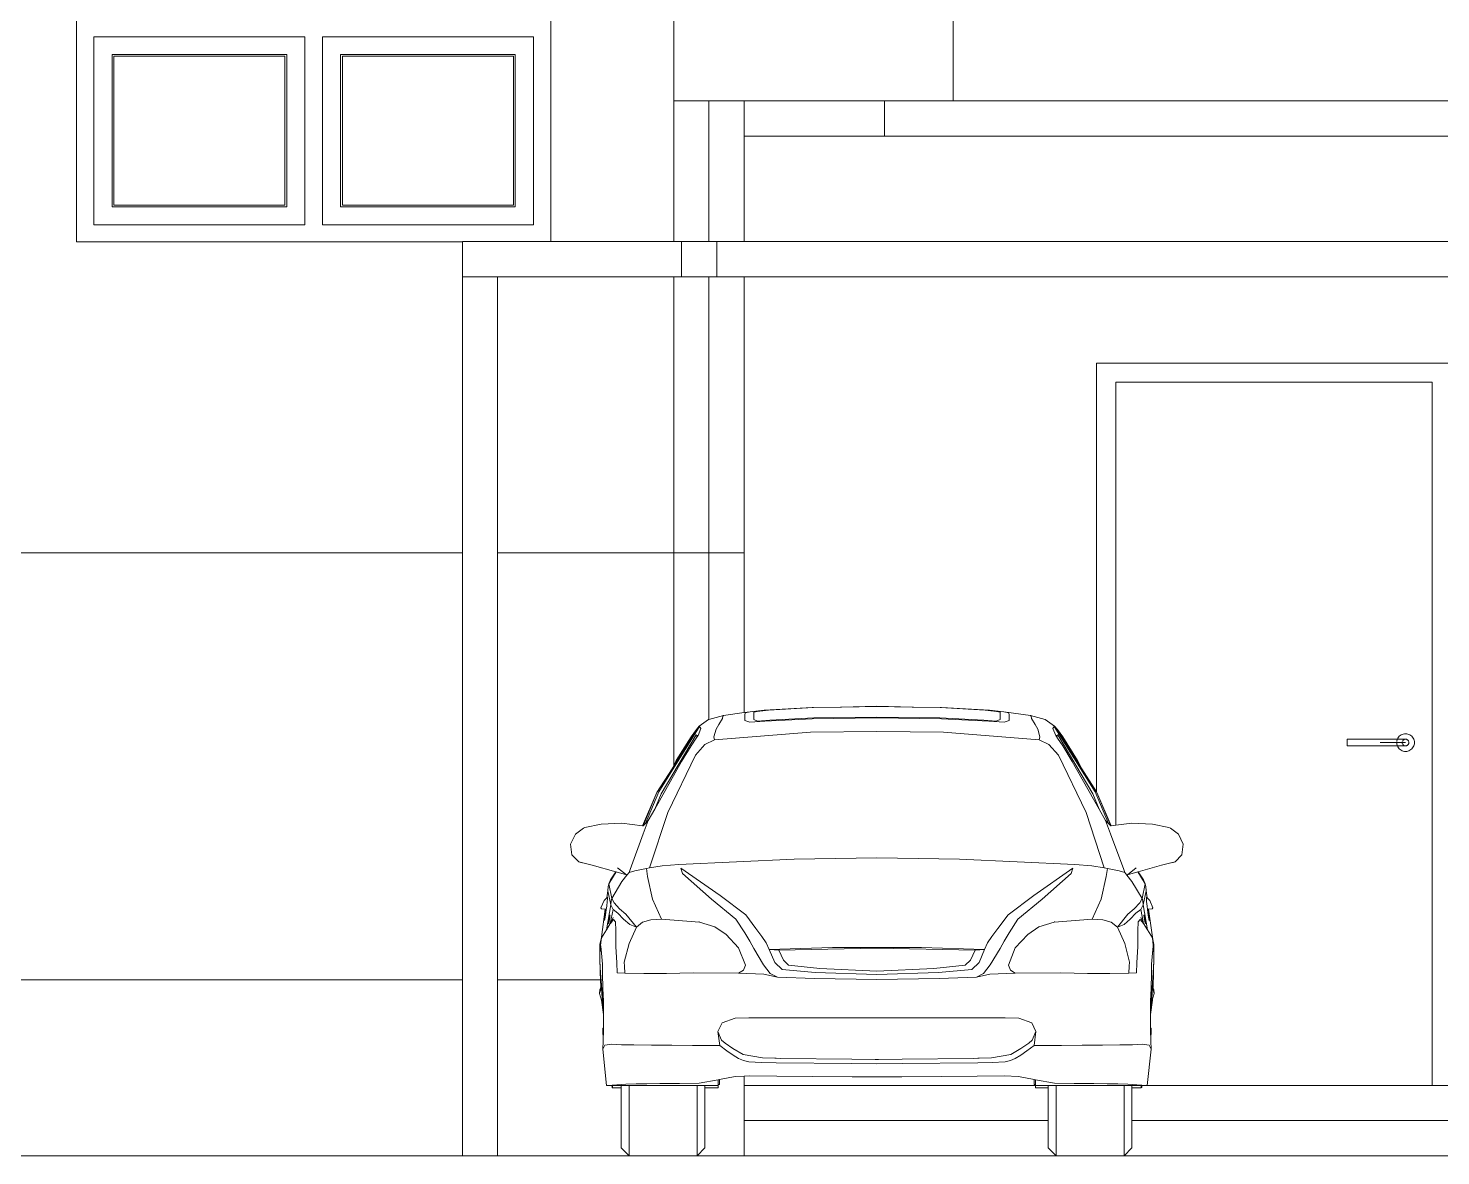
# Model space of a CAD drawing. Header units: metres. Extents: x 6.9 to 88.2, y -7.2 to 15.9.
# Drawn here: x 52.918 to 56.936, y 6.931 to 10.138 of the extents above; entities that cross this region are included whole.
import ezdxf

# ---------------------------------------------------------------- set-up
doc = ezdxf.new("R2010")
doc.units = ezdxf.units.M
doc.layers.get('0').update_dxf_attribs({"lineweight": 9})

# ---------------------------------------------------------------- blocks, each defined once
blk = doc.blocks.new('front')
for p, q in [((53.055, 9.5301), (53.055, 11.2806)), ((54.405, 11.2806), (54.405, 9.5311)), ((54.7542, 10.5311), (54.7542, 9.9311)), ((55.5491, 9.9311), (55.5491, 10.5311)), ((53.105, 10.1136), (53.105, 9.5787)), ((53.105, 10.1136), (53.705, 10.1136)), ((53.705, 10.1136), (53.705, 9.5787)), ((53.755, 10.1136), (54.355, 10.1136)), ((53.755, 10.1136), (53.755, 9.5787)), ((54.355, 10.1136), (54.355, 9.5787)), ((53.1566, 10.0634), (53.6534, 10.0634)), ((53.1566, 9.6296), (53.1566, 10.0634)), ((53.162, 9.6349), (53.162, 10.0581)), ((53.162, 10.0581), (53.648, 10.0581)), ((53.648, 10.0581), (53.648, 9.6349)), ((53.6534, 10.0634), (53.6534, 9.6296)), ((53.8066, 10.0634), (54.3034, 10.0634)), ((53.8066, 9.6296), (53.8066, 10.0634)), ((53.812, 9.6349), (53.812, 10.0581)), ((53.812, 10.0581), (54.298, 10.0581)), ((54.298, 10.0581), (54.298, 9.6349)), ((54.3034, 10.0634), (54.3034, 9.6296)), ((54.7542, 9.9311), (54.8542, 9.9311)), ((54.7542, 9.5311), (54.7542, 9.9311)), ((54.8542, 9.5311), (54.8542, 9.9311)), ((54.8542, 9.9311), (54.9542, 9.9311)), ((54.9542, 9.8311), (54.9542, 9.9311)), ((54.9542, 9.9311), (55.3542, 9.9311)), ((55.3542, 9.8311), (55.3542, 9.9311)), ((55.3542, 9.9311), (55.5491, 9.9311)), ((55.5491, 9.9311), (57.3542, 9.9311)), ((54.9542, 9.5311), (54.9542, 9.8311)), ((54.9542, 9.8311), (55.3542, 9.8311)), ((57.9542, 9.8311), (55.3542, 9.8311)), ((53.6534, 9.6296), (53.1566, 9.6296)), ((53.648, 9.6349), (53.162, 9.6349)), ((54.3034, 9.6296), (53.8066, 9.6296)), ((54.298, 9.6349), (53.812, 9.6349)), ((53.705, 9.5787), (53.105, 9.5787)), ((54.355, 9.5787), (53.755, 9.5787)), ((54.1533, 9.5301), (53.055, 9.5301)), ((54.1533, 9.5311), (54.1533, 9.5301)), ((54.1533, 9.5311), (54.405, 9.5311)), ((54.1533, 9.5301), (54.1533, 9.4311)), ((54.405, 9.5311), (54.7542, 9.5311)), ((54.7542, 9.5311), (54.7766, 9.5311)), ((54.7766, 9.4311), (54.7766, 9.5311)), ((54.8542, 9.5311), (54.7766, 9.5311)), ((54.8542, 9.5311), (54.8766, 9.5311)), ((54.8766, 9.5311), (54.8766, 9.4311)), ((54.9542, 9.5311), (54.8766, 9.5311)), ((57.9542, 9.5311), (54.9542, 9.5311)), ((54.1533, 9.4311), (54.2533, 9.4311)), ((54.1533, 8.6461), (54.1533, 9.4311)), ((54.2533, 8.6461), (54.2533, 9.4311)), ((54.2533, 9.4311), (54.7542, 9.4311)), ((54.7542, 8.6461), (54.7542, 9.4311)), ((54.7542, 9.4311), (54.7766, 9.4311)), ((54.8542, 9.4311), (54.7766, 9.4311)), ((54.8542, 8.6461), (54.8542, 9.4311)), ((54.8766, 9.4311), (54.8542, 9.4311)), ((54.8766, 9.4311), (54.9542, 9.4311)), ((54.9542, 8.6461), (54.9542, 9.4311)), ((54.9542, 9.4311), (57.9542, 9.4311)), ((55.9569, 9.1855), (56.9658, 9.1855)), ((55.9569, 7.9659), (55.9569, 9.1855)), ((56.0114, 7.8711), (56.0114, 9.1311)), ((56.0114, 9.1311), (56.9114, 9.1311)), ((56.9114, 9.1311), (56.9114, 7.1311)), ((52.6042, 8.6461), (54.1533, 8.6461)), ((54.1533, 7.4311), (54.1533, 8.6461)), ((54.2533, 8.6461), (54.7542, 8.6461)), ((54.2533, 7.4311), (54.2533, 8.6461)), ((54.7542, 8.041), (54.7542, 8.6461)), ((54.7542, 8.6461), (54.8542, 8.6461)), ((54.8542, 8.6461), (54.9542, 8.6461)), ((54.8542, 8.1723), (54.8542, 8.6461)), ((54.9542, 8.1913), (54.9542, 8.6461)), ((55.0116, 8.1983), (54.9713, 8.1936)), ((55.0238, 8.1983), (54.9919, 8.1945)), ((55.1484, 8.2058), (55.0116, 8.1983)), ((55.1522, 8.2058), (55.0238, 8.1983)), ((55.2281, 8.207), (55.1484, 8.2058)), ((55.2281, 8.207), (55.1522, 8.2058)), ((55.2281, 8.207), (55.2316, 8.2071)), ((55.2316, 8.2071), (55.3321, 8.2095)), ((55.3321, 8.2086), (55.2316, 8.2071)), ((55.4326, 8.2071), (55.3321, 8.2095)), ((55.3321, 8.2086), (55.4326, 8.2071)), ((55.4362, 8.207), (55.4326, 8.2071)), ((55.4362, 8.207), (55.5158, 8.2058)), ((55.4362, 8.207), (55.5121, 8.2058)), ((55.5121, 8.2058), (55.6405, 8.1983)), ((55.5158, 8.2058), (55.6526, 8.1983)), ((55.6405, 8.1983), (55.6723, 8.1945)), ((55.6526, 8.1983), (55.6929, 8.1936)), ((54.8532, 8.172), (54.827, 8.1533)), ((54.8542, 8.1723), (54.8532, 8.172)), ((54.8954, 8.1833), (54.8542, 8.1723)), ((54.8823, 8.158), (54.8748, 8.1439)), ((54.8926, 8.1749), (54.8823, 8.158)), ((54.8935, 8.1814), (54.8926, 8.1749)), ((54.8954, 8.1833), (54.8935, 8.1814)), ((54.9542, 8.1913), (54.8954, 8.1833)), ((54.9713, 8.1936), (54.9542, 8.1913)), ((54.9573, 8.1908), (54.9563, 8.1842)), ((54.9563, 8.1842), (54.9563, 8.1692)), ((54.9563, 8.1692), (54.9704, 8.1646)), ((54.9713, 8.1936), (54.9573, 8.1908)), ((54.9704, 8.1646), (55.0135, 8.1674)), ((54.9919, 8.1945), (54.9816, 8.1927)), ((54.9816, 8.172), (54.9816, 8.1927)), ((54.9816, 8.172), (54.9929, 8.1674)), ((54.9929, 8.1674), (55.0276, 8.1702)), ((55.0135, 8.1674), (55.1484, 8.1739)), ((55.0276, 8.1702), (55.1531, 8.1767)), ((55.1484, 8.1739), (55.3321, 8.1767)), ((55.1531, 8.1767), (55.3321, 8.1786)), ((55.5111, 8.1767), (55.3321, 8.1786)), ((55.5158, 8.1739), (55.3321, 8.1767)), ((55.6367, 8.1702), (55.5111, 8.1767)), ((55.6508, 8.1674), (55.5158, 8.1739)), ((55.6714, 8.1674), (55.6367, 8.1702)), ((55.6939, 8.1646), (55.6508, 8.1674)), ((55.6826, 8.172), (55.6714, 8.1674)), ((55.6723, 8.1945), (55.6826, 8.1927)), ((55.6826, 8.172), (55.6826, 8.1927)), ((55.6929, 8.1936), (55.707, 8.1908)), ((55.6929, 8.1936), (55.7688, 8.1833)), ((55.7079, 8.1692), (55.6939, 8.1646)), ((55.707, 8.1908), (55.7079, 8.1842)), ((55.7079, 8.1842), (55.7079, 8.1692)), ((55.7688, 8.1833), (55.7707, 8.1814)), ((55.7688, 8.1833), (55.811, 8.172)), ((55.7707, 8.1814), (55.7717, 8.1749)), ((55.7717, 8.1749), (55.782, 8.158)), ((55.782, 8.158), (55.7895, 8.1439)), ((55.811, 8.172), (55.8373, 8.1533)), ((54.8277, 8.1524), (54.7118, 7.9663)), ((54.8176, 8.128), (54.7183, 7.9603)), ((54.8036, 8.1224), (54.7614, 8.0549)), ((54.8146, 8.1338), (54.7795, 8.0788)), ((54.8129, 8.1318), (54.797, 8.1093)), ((54.8186, 8.143), (54.8036, 8.1224)), ((54.8036, 8.0971), (54.818, 8.1183)), ((54.8146, 8.1338), (54.8129, 8.1318)), ((54.827, 8.1533), (54.8146, 8.1338)), ((54.8204, 8.1261), (54.8176, 8.128)), ((54.818, 8.1183), (54.8204, 8.1261)), ((54.818, 8.1183), (54.8233, 8.1261)), ((54.827, 8.1533), (54.8186, 8.143)), ((54.8233, 8.1261), (54.8317, 8.1467)), ((54.8277, 8.1524), (54.827, 8.1533)), ((54.8317, 8.1467), (54.8277, 8.1524)), ((54.8748, 8.1439), (54.8682, 8.1224)), ((54.8682, 8.1224), (54.8701, 8.1139)), ((55.1428, 8.1355), (54.8701, 8.1139)), ((55.3321, 8.1374), (55.1428, 8.1355)), ((55.3321, 8.1374), (55.5214, 8.1355)), ((55.5214, 8.1355), (55.7941, 8.1139)), ((55.7895, 8.1439), (55.796, 8.1224)), ((55.796, 8.1224), (55.7941, 8.1139)), ((55.8326, 8.1467), (55.8366, 8.1524)), ((55.841, 8.1261), (55.8326, 8.1467)), ((55.8366, 8.1524), (55.8373, 8.1533)), ((55.8366, 8.1524), (55.9525, 7.9663)), ((55.8373, 8.1533), (55.8457, 8.143)), ((55.8373, 8.1533), (55.8497, 8.1338)), ((55.8463, 8.1183), (55.841, 8.1261)), ((55.8438, 8.1261), (55.8466, 8.128)), ((55.8463, 8.1183), (55.8438, 8.1261)), ((55.8457, 8.143), (55.8607, 8.1224)), ((55.8607, 8.0971), (55.8463, 8.1183)), ((55.8466, 8.128), (55.946, 7.9603)), ((55.8497, 8.1338), (55.8513, 8.1318)), ((55.8497, 8.1338), (55.8848, 8.0788)), ((55.8513, 8.1318), (55.8672, 8.1093)), ((55.8607, 8.1224), (55.9029, 8.0549)), ((56.8141, 8.1189), (56.8127, 8.1159)), ((56.8159, 8.1216), (56.8141, 8.1189)), ((56.8181, 8.1241), (56.8159, 8.1216)), ((56.8206, 8.1262), (56.8181, 8.1241)), ((56.8233, 8.1281), (56.8206, 8.1262)), ((56.8263, 8.1295), (56.8233, 8.1281)), ((56.8294, 8.1306), (56.8263, 8.1295)), ((56.8326, 8.1312), (56.8294, 8.1306)), ((56.8359, 8.1314), (56.8326, 8.1312)), ((56.8392, 8.1312), (56.8359, 8.1314)), ((56.8424, 8.1306), (56.8392, 8.1312)), ((56.8455, 8.1295), (56.8424, 8.1306)), ((56.8485, 8.1281), (56.8455, 8.1295)), ((56.8512, 8.1262), (56.8485, 8.1281)), ((56.8537, 8.1241), (56.8512, 8.1262)), ((56.8559, 8.1216), (56.8537, 8.1241)), ((56.8577, 8.1189), (56.8559, 8.1216)), ((56.8592, 8.1159), (56.8577, 8.1189)), ((54.7795, 8.0788), (54.7495, 8.032)), ((54.7764, 8.0521), (54.8036, 8.0971)), ((54.7795, 8.0788), (54.797, 8.1093)), ((54.8429, 8.1008), (54.8158, 8.0708)), ((54.8701, 8.1139), (54.8429, 8.1008)), ((55.7941, 8.1139), (55.8213, 8.1008)), ((55.8213, 8.1008), (55.8485, 8.0708)), ((55.8879, 8.0521), (55.8607, 8.0971)), ((55.8848, 8.0788), (55.8672, 8.1093)), ((55.8848, 8.0788), (55.9147, 8.032)), ((56.8126, 8.1158), (56.6694, 8.1158)), ((56.6694, 8.0967), (56.6694, 8.1158)), ((56.8126, 8.0967), (56.6694, 8.0967)), ((56.7638, 8.1063), (56.8164, 8.1063)), ((56.8107, 8.1063), (56.8109, 8.1038)), ((56.8109, 8.1087), (56.8108, 8.1075)), ((56.8115, 8.1121), (56.811, 8.1099)), ((56.811, 8.1026), (56.8115, 8.1005)), ((56.8126, 8.1158), (56.8117, 8.113)), ((56.8117, 8.0995), (56.8125, 8.0971)), ((56.8127, 8.1159), (56.8126, 8.1158)), ((56.8354, 8.1158), (56.8126, 8.1158)), ((56.8126, 8.0968), (56.8126, 8.0967)), ((56.8126, 8.0967), (56.8127, 8.0966)), ((56.8354, 8.0967), (56.8126, 8.0967)), ((56.8127, 8.0966), (56.8141, 8.0937)), ((56.8141, 8.0937), (56.8159, 8.0909)), ((56.8159, 8.0909), (56.8181, 8.0885)), ((56.8164, 8.1063), (56.8196, 8.1063)), ((56.8181, 8.0885), (56.8206, 8.0863)), ((56.8196, 8.1063), (56.822, 8.1063)), ((56.8206, 8.0863), (56.8233, 8.0845)), ((56.822, 8.1063), (56.8243, 8.1063)), ((56.8233, 8.0845), (56.8263, 8.083)), ((56.8243, 8.1063), (56.8266, 8.1063)), ((56.8263, 8.083), (56.8294, 8.082)), ((56.8265, 8.105), (56.8264, 8.1063)), ((56.8265, 8.1075), (56.8267, 8.1087)), ((56.8267, 8.1038), (56.8265, 8.105)), ((56.8266, 8.1063), (56.8286, 8.1063)), ((56.8271, 8.1099), (56.8277, 8.111)), ((56.8277, 8.1015), (56.8271, 8.1026)), ((56.8277, 8.111), (56.8284, 8.1121)), ((56.8284, 8.1005), (56.8277, 8.1015)), ((56.8286, 8.1063), (56.8305, 8.1063)), ((56.8292, 8.113), (56.8301, 8.1138)), ((56.8301, 8.0987), (56.8292, 8.0995)), ((56.8294, 8.082), (56.8326, 8.0813)), ((56.8301, 8.1138), (56.8311, 8.1145)), ((56.8312, 8.098), (56.8301, 8.0987)), ((56.8305, 8.1063), (56.8322, 8.1063)), ((56.8311, 8.1145), (56.8323, 8.1151)), ((56.8323, 8.0975), (56.8312, 8.098)), ((56.8322, 8.1063), (56.8335, 8.1063)), ((56.8323, 8.1151), (56.8334, 8.1155)), ((56.8335, 8.0971), (56.8323, 8.0975)), ((56.8326, 8.0813), (56.8359, 8.0811)), ((56.8334, 8.1155), (56.8347, 8.1157)), ((56.8335, 8.1063), (56.8346, 8.1063)), ((56.8347, 8.0968), (56.8338, 8.097)), ((56.8346, 8.1063), (56.8354, 8.1063)), ((56.8347, 8.1157), (56.8354, 8.1158)), ((56.8354, 8.0967), (56.8347, 8.0968)), ((56.8354, 8.1158), (56.8359, 8.1158)), ((56.8354, 8.1063), (56.8358, 8.1063)), ((56.8354, 8.0967), (56.8359, 8.0967)), ((56.8358, 8.1063), (56.8359, 8.1063)), ((56.8359, 8.1158), (56.8372, 8.1157)), ((56.8372, 8.0968), (56.8359, 8.0967)), ((56.8359, 8.0811), (56.8392, 8.0813)), ((56.8372, 8.1157), (56.8384, 8.1155)), ((56.8384, 8.0971), (56.8372, 8.0968)), ((56.8384, 8.1155), (56.8396, 8.1151)), ((56.8396, 8.0975), (56.8384, 8.0971)), ((56.8392, 8.0813), (56.8424, 8.082)), ((56.8396, 8.1151), (56.8407, 8.1145)), ((56.8396, 8.0975), (56.8407, 8.098)), ((56.8407, 8.1145), (56.8417, 8.1138)), ((56.8417, 8.0987), (56.8407, 8.098)), ((56.8417, 8.1138), (56.8426, 8.113)), ((56.8427, 8.0995), (56.8417, 8.0987)), ((56.8424, 8.082), (56.8455, 8.083)), ((56.8426, 8.113), (56.8435, 8.1121)), ((56.8435, 8.1005), (56.8427, 8.0995)), ((56.8435, 8.1121), (56.8442, 8.111)), ((56.8442, 8.1015), (56.8435, 8.1005)), ((56.8442, 8.111), (56.8447, 8.1099)), ((56.8447, 8.1026), (56.8442, 8.1015)), ((56.8447, 8.1099), (56.8451, 8.1087)), ((56.8451, 8.1038), (56.8447, 8.1026)), ((56.8451, 8.1087), (56.8454, 8.1075)), ((56.8454, 8.105), (56.8451, 8.1038)), ((56.8454, 8.1075), (56.8455, 8.1063)), ((56.8455, 8.1063), (56.8454, 8.105)), ((56.8455, 8.083), (56.8485, 8.0845)), ((56.8485, 8.0845), (56.8512, 8.0863)), ((56.8512, 8.0863), (56.8537, 8.0885)), ((56.8537, 8.0885), (56.8559, 8.0909)), ((56.8559, 8.0909), (56.8577, 8.0937)), ((56.8577, 8.0937), (56.8592, 8.0966)), ((56.8602, 8.1128), (56.8592, 8.1159)), ((56.8592, 8.0966), (56.8602, 8.0998)), ((56.8609, 8.1096), (56.8602, 8.1128)), ((56.8602, 8.0998), (56.8609, 8.103)), ((56.8611, 8.1063), (56.8609, 8.1096)), ((56.8609, 8.103), (56.8611, 8.1063)), ((54.7001, 7.9169), (54.7764, 8.0521)), ((54.8158, 8.0708), (54.737, 7.9078)), ((54.7542, 8.041), (54.7495, 8.032)), ((54.7614, 8.0549), (54.7542, 8.041)), ((55.8485, 8.0708), (55.9272, 7.9078)), ((55.9641, 7.9169), (55.8879, 8.0521)), ((55.9029, 8.0549), (55.9147, 8.032)), ((54.7495, 8.032), (54.7061, 7.964)), ((55.9147, 8.032), (55.9569, 7.9659)), ((54.6655, 7.8695), (54.7061, 7.964)), ((54.7061, 7.964), (54.6668, 7.8693)), ((54.7118, 7.9663), (54.6735, 7.8761)), ((54.7183, 7.9603), (54.7001, 7.9169)), ((55.946, 7.9603), (55.9641, 7.9169)), ((55.9525, 7.9663), (55.9907, 7.8761)), ((55.9569, 7.9659), (55.9581, 7.964)), ((55.9581, 7.964), (55.9975, 7.8693)), ((55.9987, 7.8695), (55.9581, 7.964)), ((54.6817, 7.8843), (54.7001, 7.9169)), ((55.9825, 7.8843), (55.9641, 7.9169)), ((54.5477, 7.874), (54.6068, 7.8768)), ((54.6655, 7.8695), (54.6068, 7.8768)), ((54.6668, 7.8693), (54.6735, 7.8761)), ((54.6677, 7.8469), (54.6817, 7.8843)), ((54.6735, 7.8761), (54.6817, 7.8843)), ((54.737, 7.9078), (54.6856, 7.75)), ((55.9272, 7.9078), (55.9786, 7.75)), ((55.9966, 7.8469), (55.9825, 7.8843)), ((55.9907, 7.8761), (55.9825, 7.8843)), ((55.9975, 7.8693), (55.9907, 7.8761)), ((56.0114, 7.8711), (56.0575, 7.8768)), ((56.1165, 7.874), (56.0575, 7.8768)), ((54.4606, 7.8169), (54.4746, 7.8459)), ((54.4746, 7.8459), (54.4971, 7.8628)), ((54.5018, 7.8647), (54.4971, 7.8628)), ((54.5018, 7.8647), (54.5477, 7.874)), ((54.6302, 7.7456), (54.6677, 7.8469)), ((54.6668, 7.8693), (54.6655, 7.8695)), ((56.0341, 7.7456), (55.9966, 7.8469)), ((55.9975, 7.8693), (55.9987, 7.8695)), ((55.9987, 7.8695), (56.0114, 7.8711)), ((56.1624, 7.8647), (56.1165, 7.874)), ((56.1624, 7.8647), (56.1671, 7.8628)), ((56.1896, 7.8459), (56.1671, 7.8628)), ((56.2037, 7.8169), (56.1896, 7.8459)), ((54.4643, 7.7869), (54.4606, 7.8169)), ((56.1999, 7.7869), (56.2037, 7.8169)), ((54.484, 7.7672), (54.4643, 7.7869)), ((54.4896, 7.7653), (54.484, 7.7672)), ((54.4998, 7.7633), (54.484, 7.7672)), ((54.4998, 7.7633), (54.4896, 7.7653)), ((54.5224, 7.7578), (54.4998, 7.7633)), ((54.5891, 7.7387), (54.5224, 7.7578)), ((54.6856, 7.75), (54.7211, 7.756)), ((54.7211, 7.756), (54.7689, 7.7597)), ((54.7689, 7.7597), (55.0969, 7.7747)), ((55.0969, 7.7747), (55.3321, 7.7784)), ((55.5674, 7.7747), (55.3321, 7.7784)), ((55.8954, 7.7597), (55.5674, 7.7747)), ((55.9432, 7.756), (55.8954, 7.7597)), ((55.9786, 7.75), (55.9432, 7.756)), ((56.0752, 7.7387), (56.1418, 7.7578)), ((56.1418, 7.7578), (56.1645, 7.7633)), ((56.1645, 7.7633), (56.1803, 7.7672)), ((56.1645, 7.7633), (56.1746, 7.7653)), ((56.1746, 7.7653), (56.1803, 7.7672)), ((56.1803, 7.7672), (56.1999, 7.7869)), ((54.5901, 7.7384), (54.5693, 7.7044)), ((54.5693, 7.7044), (54.574, 7.7157)), ((54.574, 7.7157), (54.5891, 7.7387)), ((54.5901, 7.7384), (54.5891, 7.7387)), ((54.6197, 7.7299), (54.5901, 7.7384)), ((54.6197, 7.7299), (54.5946, 7.7503)), ((54.6068, 7.711), (54.6212, 7.7287)), ((54.6212, 7.7287), (54.6197, 7.7299)), ((54.6212, 7.7287), (54.6274, 7.7363)), ((54.6274, 7.7363), (54.6302, 7.7456)), ((54.6433, 7.7419), (54.6274, 7.7363)), ((54.6763, 7.7485), (54.6433, 7.7419)), ((54.6763, 7.7485), (54.6856, 7.75)), ((54.68, 7.725), (54.6763, 7.7485)), ((54.6941, 7.6604), (54.68, 7.725)), ((54.7745, 7.7494), (54.886, 7.6716)), ((54.7792, 7.7335), (54.7745, 7.7494)), ((54.8617, 7.6613), (54.7792, 7.7335)), ((55.8897, 7.7494), (55.7782, 7.6716)), ((55.8026, 7.6613), (55.885, 7.7335)), ((55.885, 7.7335), (55.8897, 7.7494)), ((55.9702, 7.6604), (55.9842, 7.725)), ((55.988, 7.7485), (55.9786, 7.75)), ((55.9842, 7.725), (55.988, 7.7485)), ((55.988, 7.7485), (56.0209, 7.7419)), ((56.0209, 7.7419), (56.0369, 7.7363)), ((56.0369, 7.7363), (56.0341, 7.7456)), ((56.043, 7.7287), (56.0369, 7.7363)), ((56.043, 7.7287), (56.0445, 7.7299)), ((56.0575, 7.711), (56.043, 7.7287)), ((56.0445, 7.7299), (56.0697, 7.7503)), ((56.0445, 7.7299), (56.0741, 7.7384)), ((56.0741, 7.7384), (56.0752, 7.7387)), ((56.0741, 7.7384), (56.095, 7.7044)), ((56.0903, 7.7157), (56.0752, 7.7387)), ((56.095, 7.7044), (56.0903, 7.7157)), ((54.5665, 7.6847), (54.5638, 7.6646)), ((54.5674, 7.6969), (54.5665, 7.6847)), ((54.5665, 7.6847), (54.5749, 7.6444)), ((54.5693, 7.7044), (54.5674, 7.6969)), ((54.5693, 7.7044), (54.5777, 7.6632)), ((54.5777, 7.6632), (54.6068, 7.711)), ((56.0865, 7.6632), (56.0575, 7.711)), ((56.095, 7.7044), (56.0865, 7.6632)), ((56.0978, 7.6847), (56.0893, 7.6444)), ((56.095, 7.7044), (56.0968, 7.6969)), ((56.0968, 7.6969), (56.0978, 7.6847)), ((56.0978, 7.6847), (56.1005, 7.6646)), ((54.5559, 7.6567), (54.5473, 7.6362)), ((54.549, 7.6337), (54.5473, 7.6362)), ((54.5638, 7.6646), (54.5559, 7.6567)), ((54.5623, 7.6317), (54.5635, 7.641)), ((54.5627, 7.5736), (54.5749, 7.6444)), ((54.5635, 7.641), (54.5651, 7.6544)), ((54.5656, 7.6665), (54.5638, 7.6646)), ((54.5651, 7.6544), (54.5657, 7.6615)), ((54.5657, 7.6626), (54.5656, 7.6665)), ((54.5657, 7.6615), (54.5657, 7.6626)), ((54.5749, 7.6444), (54.5758, 7.6557)), ((54.5815, 7.6313), (54.5749, 7.6444)), ((54.5758, 7.6557), (54.5777, 7.6632)), ((54.5843, 7.6501), (54.5777, 7.6632)), ((54.6002, 7.6332), (54.5843, 7.6501)), ((54.7194, 7.6041), (54.6941, 7.6604)), ((54.931, 7.6041), (54.8617, 7.6613)), ((54.886, 7.6716), (54.9591, 7.6163)), ((55.7782, 7.6716), (55.7051, 7.6163)), ((55.7332, 7.6041), (55.8026, 7.6613)), ((55.9449, 7.6041), (55.9702, 7.6604)), ((56.064, 7.6332), (56.08, 7.6501)), ((56.08, 7.6501), (56.0865, 7.6632)), ((56.0828, 7.6313), (56.0893, 7.6444)), ((56.0884, 7.6557), (56.0865, 7.6632)), ((56.0893, 7.6444), (56.0884, 7.6557)), ((56.1015, 7.5736), (56.0893, 7.6444)), ((56.0986, 7.6626), (56.0987, 7.6665)), ((56.0986, 7.6615), (56.0986, 7.6626)), ((56.0992, 7.6544), (56.0986, 7.6615)), ((56.0987, 7.6665), (56.1005, 7.6646)), ((56.1007, 7.641), (56.0992, 7.6544)), ((56.1005, 7.6646), (56.1084, 7.6567)), ((56.1019, 7.6317), (56.1007, 7.641)), ((56.1084, 7.6567), (56.117, 7.6362)), ((56.1153, 7.6337), (56.117, 7.6362)), ((54.5594, 7.6321), (54.5487, 7.5526)), ((54.5594, 7.6321), (54.549, 7.6337)), ((54.5568, 7.601), (54.5576, 7.6094)), ((54.5575, 7.6003), (54.5568, 7.601)), ((54.5584, 7.6046), (54.5575, 7.6003)), ((54.5576, 7.6094), (54.559, 7.6214)), ((54.5601, 7.6156), (54.5584, 7.6046)), ((54.559, 7.6214), (54.5604, 7.632)), ((54.5604, 7.632), (54.5594, 7.6321)), ((54.5623, 7.6317), (54.5601, 7.6156)), ((54.5623, 7.6317), (54.5604, 7.632)), ((54.5669, 7.5924), (54.567, 7.594)), ((54.567, 7.594), (54.5676, 7.5982)), ((54.5676, 7.5982), (54.5685, 7.6039)), ((54.5679, 7.5938), (54.5685, 7.5978)), ((54.5692, 7.5977), (54.5683, 7.5937)), ((54.5685, 7.6039), (54.5696, 7.6096)), ((54.5685, 7.5978), (54.5685, 7.598)), ((54.5703, 7.6036), (54.5692, 7.5979)), ((54.5692, 7.5979), (54.5692, 7.5977)), ((54.5702, 7.5975), (54.5693, 7.5932)), ((54.5696, 7.6096), (54.5705, 7.6137)), ((54.5713, 7.6034), (54.5702, 7.5975)), ((54.5712, 7.6093), (54.5703, 7.6036)), ((54.5705, 7.6137), (54.5709, 7.6152)), ((54.5719, 7.6151), (54.5709, 7.6152)), ((54.5713, 7.6095), (54.5712, 7.6093)), ((54.5718, 7.6135), (54.5713, 7.6095)), ((54.5723, 7.6093), (54.5713, 7.6034)), ((54.5714, 7.6136), (54.5715, 7.6139)), ((54.5715, 7.6139), (54.5719, 7.6151)), ((54.5715, 7.6139), (54.5719, 7.615)), ((54.5719, 7.615), (54.5718, 7.6135)), ((54.5719, 7.6138), (54.5718, 7.6135)), ((54.572, 7.6155), (54.5719, 7.6138)), ((54.5719, 7.6151), (54.572, 7.6155)), ((54.5719, 7.615), (54.5719, 7.6151)), ((54.573, 7.6153), (54.572, 7.6155)), ((54.5729, 7.6137), (54.5723, 7.6093)), ((54.5725, 7.6137), (54.573, 7.6153)), ((54.573, 7.6153), (54.5729, 7.6137)), ((54.5815, 7.6313), (54.5736, 7.5913)), ((54.5815, 7.6088), (54.574, 7.5919)), ((54.574, 7.5919), (54.5833, 7.6032)), ((54.5955, 7.621), (54.5815, 7.6313)), ((54.5833, 7.6032), (54.589, 7.5966)), ((54.589, 7.5966), (54.5899, 7.5713)), ((54.5955, 7.621), (54.6115, 7.6041)), ((54.618, 7.6182), (54.6002, 7.6332)), ((54.6115, 7.6041), (54.6293, 7.5891)), ((54.648, 7.5816), (54.618, 7.6182)), ((54.6658, 7.5957), (54.648, 7.5816)), ((54.6892, 7.6023), (54.6658, 7.5957)), ((54.6892, 7.6023), (54.7194, 7.6041)), ((54.7194, 7.6041), (54.8279, 7.5957)), ((54.8279, 7.5957), (54.8266, 7.5977)), ((54.871, 7.5826), (54.8279, 7.5957)), ((54.9563, 7.5648), (54.931, 7.6041)), ((54.9882, 7.577), (54.9591, 7.6163)), ((55.6761, 7.577), (55.7051, 7.6163)), ((55.7079, 7.5648), (55.7332, 7.6041)), ((55.7932, 7.5826), (55.8363, 7.5957)), ((55.9449, 7.6041), (55.8363, 7.5957)), ((55.8363, 7.5957), (55.8376, 7.5977)), ((55.975, 7.6023), (55.9449, 7.6041)), ((55.975, 7.6023), (55.9984, 7.5957)), ((55.9984, 7.5957), (56.0163, 7.5816)), ((56.0163, 7.5816), (56.0462, 7.6182)), ((56.0528, 7.6041), (56.035, 7.5891)), ((56.0462, 7.6182), (56.064, 7.6332)), ((56.0687, 7.621), (56.0528, 7.6041)), ((56.0687, 7.621), (56.0828, 7.6313)), ((56.0753, 7.5966), (56.0744, 7.5713)), ((56.0809, 7.6032), (56.0753, 7.5966)), ((56.0903, 7.5919), (56.0809, 7.6032)), ((56.0828, 7.6313), (56.0907, 7.5913)), ((56.0828, 7.6088), (56.0903, 7.5919)), ((56.0913, 7.6153), (56.0923, 7.6155)), ((56.0918, 7.6137), (56.0913, 7.6153)), ((56.0913, 7.6153), (56.0914, 7.6137)), ((56.0914, 7.6137), (56.092, 7.6093)), ((56.092, 7.6093), (56.093, 7.6034)), ((56.0923, 7.6155), (56.0924, 7.6138)), ((56.0924, 7.6151), (56.0923, 7.6155)), ((56.0923, 7.615), (56.0924, 7.6151)), ((56.0923, 7.615), (56.0924, 7.6135)), ((56.0928, 7.6139), (56.0923, 7.615)), ((56.0924, 7.6151), (56.0933, 7.6152)), ((56.0928, 7.6139), (56.0924, 7.6151)), ((56.0924, 7.6138), (56.0924, 7.6135)), ((56.0924, 7.6135), (56.093, 7.6095)), ((56.0928, 7.6136), (56.0928, 7.6139)), ((56.093, 7.6095), (56.093, 7.6093)), ((56.093, 7.6093), (56.094, 7.6036)), ((56.093, 7.6034), (56.0941, 7.5975)), ((56.0938, 7.6137), (56.0933, 7.6152)), ((56.0947, 7.6096), (56.0938, 7.6137)), ((56.094, 7.6036), (56.095, 7.5979)), ((56.0941, 7.5975), (56.095, 7.5932)), ((56.0957, 7.6039), (56.0947, 7.6096)), ((56.095, 7.5979), (56.0951, 7.5977)), ((56.0951, 7.5977), (56.0959, 7.5937)), ((56.0967, 7.5982), (56.0957, 7.6039)), ((56.0958, 7.5978), (56.0957, 7.598)), ((56.0963, 7.5938), (56.0958, 7.5978)), ((56.0973, 7.594), (56.0967, 7.5982)), ((56.0974, 7.5924), (56.0973, 7.594)), ((56.1019, 7.6317), (56.1039, 7.632)), ((56.1019, 7.6317), (56.1042, 7.6156)), ((56.1039, 7.632), (56.1049, 7.6321)), ((56.1052, 7.6214), (56.1039, 7.632)), ((56.1042, 7.6156), (56.1058, 7.6046)), ((56.1049, 7.6321), (56.1153, 7.6337)), ((56.1049, 7.6321), (56.1156, 7.5526)), ((56.1067, 7.6094), (56.1052, 7.6214)), ((56.1058, 7.6046), (56.1068, 7.6003)), ((56.1075, 7.601), (56.1067, 7.6094)), ((56.1068, 7.6003), (56.1075, 7.601)), ((54.5487, 7.5507), (54.5627, 7.5736)), ((54.5627, 7.5736), (54.5736, 7.5913)), ((54.5678, 7.5923), (54.5669, 7.5924)), ((54.5683, 7.5934), (54.5678, 7.5918)), ((54.5678, 7.5918), (54.5678, 7.5923)), ((54.5679, 7.5922), (54.5678, 7.5923)), ((54.5688, 7.5917), (54.5678, 7.5918)), ((54.5683, 7.5937), (54.5679, 7.5922)), ((54.5683, 7.5937), (54.5683, 7.5934)), ((54.5688, 7.5917), (54.5689, 7.5933)), ((54.569, 7.5924), (54.5688, 7.5917)), ((54.5689, 7.5933), (54.569, 7.5924)), ((54.5693, 7.5932), (54.569, 7.5924)), ((54.5736, 7.5913), (54.574, 7.5919)), ((54.5899, 7.5263), (54.5899, 7.5713)), ((54.648, 7.5816), (54.6274, 7.5348)), ((54.6293, 7.5891), (54.648, 7.5816)), ((54.9029, 7.5601), (54.871, 7.5826)), ((54.9385, 7.5226), (54.9029, 7.5601)), ((54.9704, 7.5413), (54.9563, 7.5648)), ((55.0051, 7.5545), (54.9882, 7.577)), ((55.0172, 7.5367), (55.0051, 7.5545)), ((55.647, 7.5367), (55.6592, 7.5545)), ((55.6592, 7.5545), (55.6761, 7.577)), ((55.6939, 7.5413), (55.7079, 7.5648)), ((55.7257, 7.5226), (55.7613, 7.5601)), ((55.7613, 7.5601), (55.7932, 7.5826)), ((56.035, 7.5891), (56.0163, 7.5816)), ((56.0163, 7.5816), (56.0369, 7.5348)), ((56.0744, 7.5263), (56.0744, 7.5713)), ((56.0907, 7.5913), (56.0903, 7.5919)), ((56.1015, 7.5736), (56.0907, 7.5913)), ((56.095, 7.5932), (56.0952, 7.5924)), ((56.0954, 7.5933), (56.0952, 7.5924)), ((56.0952, 7.5924), (56.0955, 7.5917)), ((56.0955, 7.5917), (56.0954, 7.5933)), ((56.0955, 7.5917), (56.0965, 7.5918)), ((56.0959, 7.5937), (56.0964, 7.5922)), ((56.0959, 7.5937), (56.096, 7.5934)), ((56.096, 7.5934), (56.0965, 7.5918)), ((56.0964, 7.5923), (56.0974, 7.5924)), ((56.0965, 7.5918), (56.0964, 7.5923)), ((56.0964, 7.5922), (56.0964, 7.5923)), ((56.1156, 7.5507), (56.1015, 7.5736)), ((54.5449, 7.5367), (54.544, 7.532)), ((54.544, 7.532), (54.544, 7.5057)), ((54.5449, 7.5217), (54.5441, 7.4999)), ((54.5487, 7.5519), (54.5449, 7.5367)), ((54.5459, 7.5301), (54.5449, 7.5217)), ((54.5459, 7.5301), (54.5487, 7.5507)), ((54.5468, 7.5273), (54.5459, 7.5301)), ((54.5487, 7.5076), (54.5468, 7.5273)), ((54.5487, 7.5526), (54.5487, 7.552)), ((54.5487, 7.552), (54.5487, 7.5519)), ((54.5487, 7.5519), (54.5487, 7.5507)), ((54.5927, 7.4795), (54.5899, 7.5263)), ((54.6274, 7.5348), (54.6133, 7.4814)), ((54.9582, 7.4729), (54.9385, 7.5226)), ((54.9816, 7.5207), (54.9704, 7.5413)), ((55.0097, 7.4739), (54.9816, 7.5207)), ((55.0257, 7.5179), (55.0172, 7.5367)), ((55.0257, 7.5179), (55.2056, 7.5235)), ((55.0416, 7.4804), (55.0257, 7.5179)), ((55.0257, 7.5179), (55.0529, 7.516)), ((55.3321, 7.5212), (55.0529, 7.516)), ((55.0529, 7.516), (55.066, 7.487)), ((55.2056, 7.5235), (55.4586, 7.5235)), ((55.3321, 7.5212), (55.6114, 7.516)), ((55.6386, 7.5179), (55.4586, 7.5235)), ((55.6114, 7.516), (55.5983, 7.487)), ((55.6386, 7.5179), (55.6114, 7.516)), ((55.6226, 7.4804), (55.6386, 7.5179)), ((55.6386, 7.5179), (55.647, 7.5367)), ((55.6545, 7.4739), (55.6826, 7.5207)), ((55.6826, 7.5207), (55.6939, 7.5413)), ((55.706, 7.4729), (55.7257, 7.5226)), ((56.0369, 7.5348), (56.0509, 7.4814)), ((56.0715, 7.4795), (56.0744, 7.5263)), ((56.1156, 7.5526), (56.1156, 7.552)), ((56.1156, 7.552), (56.1156, 7.5519)), ((56.1156, 7.5519), (56.1193, 7.5367)), ((56.1156, 7.5519), (56.1156, 7.5507)), ((56.1184, 7.5301), (56.1156, 7.5507)), ((56.1156, 7.5076), (56.1175, 7.5273)), ((56.1175, 7.5273), (56.1184, 7.5301)), ((56.1184, 7.5301), (56.1193, 7.5217)), ((56.1193, 7.5367), (56.1203, 7.532)), ((56.1193, 7.5217), (56.1201, 7.4999)), ((56.1203, 7.532), (56.1203, 7.5057)), ((54.544, 7.5057), (54.5441, 7.4999)), ((54.5441, 7.4999), (54.544, 7.4964)), ((54.544, 7.4964), (54.5444, 7.4857)), ((54.5444, 7.4857), (54.5449, 7.4636)), ((54.5444, 7.4857), (54.5459, 7.4514)), ((54.5515, 7.4757), (54.5487, 7.5076)), ((54.5515, 7.4495), (54.5515, 7.4757)), ((54.5937, 7.4514), (54.5927, 7.4795)), ((54.6133, 7.4814), (54.6143, 7.4701)), ((55.0285, 7.4495), (55.0097, 7.4739)), ((55.0622, 7.4607), (55.0416, 7.4804)), ((55.066, 7.487), (55.081, 7.4729)), ((55.5983, 7.487), (55.5833, 7.4729)), ((55.602, 7.4607), (55.6226, 7.4804)), ((55.6358, 7.4495), (55.6545, 7.4739)), ((56.0509, 7.4814), (56.05, 7.4701)), ((56.0706, 7.4514), (56.0715, 7.4795)), ((56.1128, 7.4757), (56.1156, 7.5076)), ((56.1128, 7.4495), (56.1128, 7.4757)), ((56.1198, 7.4857), (56.1184, 7.4514)), ((56.1198, 7.4857), (56.1193, 7.4636)), ((56.1203, 7.4964), (56.1198, 7.4857)), ((56.1203, 7.5057), (56.1201, 7.4999)), ((56.1201, 7.4999), (56.1203, 7.4964)), ((54.5449, 7.4636), (54.5449, 7.4523)), ((54.5459, 7.4311), (54.5449, 7.4523)), ((54.5459, 7.4514), (54.5515, 7.3811)), ((54.5459, 7.4514), (54.5482, 7.4138)), ((54.5524, 7.4064), (54.5515, 7.4495)), ((54.5937, 7.4514), (54.6152, 7.4504)), ((54.6152, 7.4504), (54.6143, 7.4701)), ((54.6152, 7.4504), (54.6696, 7.4495)), ((54.6696, 7.4495), (54.7333, 7.4495)), ((54.7333, 7.4495), (54.8092, 7.4514)), ((54.8092, 7.4514), (54.9385, 7.4504)), ((54.9526, 7.4589), (54.9385, 7.4504)), ((54.9385, 7.4504), (55.0107, 7.4476)), ((54.9582, 7.4729), (54.9526, 7.4589)), ((55.0491, 7.4392), (55.0107, 7.4476)), ((55.0491, 7.4392), (55.0285, 7.4495)), ((55.155, 7.4354), (55.0491, 7.4392)), ((55.1569, 7.4523), (55.0622, 7.4607)), ((55.081, 7.4729), (55.17, 7.4636)), ((55.3321, 7.4326), (55.155, 7.4354)), ((55.1569, 7.4523), (55.3321, 7.4467)), ((55.17, 7.4636), (55.3321, 7.4561)), ((55.4943, 7.4636), (55.3321, 7.4561)), ((55.5074, 7.4523), (55.3321, 7.4467)), ((55.3321, 7.4326), (55.5093, 7.4354)), ((55.5833, 7.4729), (55.4943, 7.4636)), ((55.5074, 7.4523), (55.602, 7.4607)), ((55.5093, 7.4354), (55.6151, 7.4392)), ((55.6151, 7.4392), (55.6358, 7.4495)), ((55.6151, 7.4392), (55.6536, 7.4476)), ((55.7257, 7.4504), (55.6536, 7.4476)), ((55.706, 7.4729), (55.7117, 7.4589)), ((55.7117, 7.4589), (55.7257, 7.4504)), ((55.8551, 7.4514), (55.7257, 7.4504)), ((55.931, 7.4495), (55.8551, 7.4514)), ((55.9947, 7.4495), (55.931, 7.4495)), ((56.0491, 7.4504), (55.9947, 7.4495)), ((56.0491, 7.4504), (56.05, 7.4701)), ((56.0706, 7.4514), (56.0491, 7.4504)), ((56.1118, 7.4064), (56.1128, 7.4495)), ((56.1184, 7.4514), (56.1128, 7.3811)), ((56.1184, 7.4514), (56.1161, 7.4138)), ((56.1175, 7.4111), (56.1193, 7.4523)), ((56.1193, 7.4636), (56.1193, 7.4523)), ((52.6101, 7.4311), (54.1533, 7.4311)), ((54.1533, 6.9311), (54.1533, 7.4311)), ((54.2533, 7.4311), (54.5459, 7.4311)), ((54.2533, 6.9311), (54.2533, 7.4311)), ((54.5484, 7.4099), (54.543, 7.3923)), ((54.543, 7.3923), (54.544, 7.4026)), ((54.5484, 7.4103), (54.544, 7.4026)), ((54.5469, 7.4103), (54.544, 7.4026)), ((54.5468, 7.4111), (54.5459, 7.4311)), ((54.5468, 7.4111), (54.5469, 7.4103)), ((54.5472, 7.4111), (54.5469, 7.4103)), ((54.5482, 7.4138), (54.5472, 7.4111)), ((54.5472, 7.4111), (54.5472, 7.4115)), ((54.5482, 7.4138), (54.5484, 7.4103)), ((54.5484, 7.4103), (54.5484, 7.4099)), ((54.5484, 7.4099), (54.5496, 7.3914)), ((54.5524, 7.4064), (54.5543, 7.3708)), ((56.1118, 7.4064), (56.11, 7.3708)), ((56.1158, 7.4099), (56.1147, 7.3914)), ((56.1161, 7.4138), (56.1158, 7.4103)), ((56.1158, 7.4103), (56.1203, 7.4026)), ((56.1158, 7.4103), (56.1158, 7.4099)), ((56.1158, 7.4099), (56.1212, 7.3923)), ((56.1161, 7.4138), (56.1171, 7.4111)), ((56.1171, 7.4111), (56.1171, 7.4115)), ((56.1171, 7.4111), (56.1174, 7.4103)), ((56.1175, 7.4111), (56.1174, 7.4103)), ((56.1174, 7.4103), (56.1203, 7.4026)), ((56.1212, 7.3923), (56.1203, 7.4026)), ((54.543, 7.3923), (54.549, 7.3739)), ((54.5489, 7.3741), (54.5487, 7.3736)), ((54.5487, 7.3736), (54.549, 7.3739)), ((54.5487, 7.3736), (54.5543, 7.3363)), ((54.5543, 7.3332), (54.5487, 7.3736)), ((54.5487, 7.3736), (54.5494, 7.3726)), ((54.5543, 7.3325), (54.5487, 7.3736)), ((54.549, 7.3739), (54.5494, 7.3726)), ((54.5494, 7.3726), (54.5515, 7.3661)), ((54.5506, 7.3803), (54.5496, 7.3914)), ((54.5506, 7.3803), (54.5505, 7.3792)), ((54.5505, 7.3792), (54.5514, 7.3673)), ((54.5517, 7.3674), (54.5506, 7.3803)), ((54.5515, 7.367), (54.5514, 7.3673)), ((54.5514, 7.3673), (54.5515, 7.3661)), ((54.5515, 7.3811), (54.5543, 7.3488)), ((54.5517, 7.3674), (54.5515, 7.367)), ((54.5515, 7.3661), (54.5515, 7.367)), ((54.5543, 7.3383), (54.5517, 7.3674)), ((54.5543, 7.3488), (54.5543, 7.3708)), ((56.1128, 7.3811), (56.11, 7.3488)), ((56.1156, 7.3736), (56.11, 7.3363)), ((56.11, 7.3332), (56.1156, 7.3736)), ((56.11, 7.3325), (56.1156, 7.3736)), ((56.11, 7.3488), (56.11, 7.3708)), ((56.11, 7.3383), (56.1125, 7.3674)), ((56.1125, 7.3674), (56.1137, 7.3803)), ((56.1125, 7.3674), (56.1128, 7.367)), ((56.1149, 7.3726), (56.1128, 7.3661)), ((56.1128, 7.367), (56.1129, 7.3673)), ((56.1129, 7.3673), (56.1128, 7.3661)), ((56.1128, 7.3661), (56.1128, 7.367)), ((56.1137, 7.3792), (56.1129, 7.3673)), ((56.1137, 7.3803), (56.1147, 7.3914)), ((56.1137, 7.3803), (56.1137, 7.3792)), ((56.1153, 7.3739), (56.1149, 7.3726)), ((56.1156, 7.3736), (56.1149, 7.3726)), ((56.1212, 7.3923), (56.1153, 7.3739)), ((56.1156, 7.3736), (56.1153, 7.3739)), ((56.1154, 7.3741), (56.1156, 7.3736)), ((54.5543, 7.3383), (54.5543, 7.3488)), ((54.5543, 7.3363), (54.5543, 7.3383)), ((54.5543, 7.3332), (54.5543, 7.3363)), ((54.5543, 7.3325), (54.5543, 7.3332)), ((54.5543, 7.2951), (54.5543, 7.3325)), ((54.9286, 7.3228), (54.8917, 7.3091)), ((54.9675, 7.3231), (54.9286, 7.3228)), ((55.0473, 7.3229), (54.9675, 7.3231)), ((55.6169, 7.3229), (55.0473, 7.3229)), ((55.6169, 7.3229), (55.6968, 7.3231)), ((55.6968, 7.3231), (55.7357, 7.3228)), ((55.7357, 7.3228), (55.7726, 7.3091)), ((56.11, 7.3383), (56.11, 7.3488)), ((56.11, 7.3363), (56.11, 7.3383)), ((56.11, 7.3332), (56.11, 7.3363)), ((56.11, 7.3325), (56.11, 7.3332)), ((56.11, 7.2951), (56.11, 7.3325)), ((54.5543, 7.2951), (54.5524, 7.293)), ((54.5524, 7.293), (54.5532, 7.257)), ((54.5532, 7.257), (54.5543, 7.2892)), ((54.5543, 7.2892), (54.5543, 7.2951)), ((54.8798, 7.2843), (54.8917, 7.3091)), ((54.8905, 7.2603), (54.8798, 7.2843)), ((54.8852, 7.2445), (54.8798, 7.2843)), ((55.7845, 7.2843), (55.7726, 7.3091)), ((55.7738, 7.2603), (55.7845, 7.2843)), ((55.779, 7.2445), (55.7845, 7.2843)), ((56.11, 7.2951), (56.1118, 7.293)), ((56.11, 7.2892), (56.11, 7.2951)), ((56.1111, 7.257), (56.11, 7.2892)), ((56.1118, 7.293), (56.1111, 7.257)), ((54.5524, 7.234), (54.5532, 7.257)), ((54.558, 7.2452), (54.5524, 7.234)), ((54.5634, 7.1311), (54.5524, 7.234)), ((54.577, 7.2482), (54.558, 7.2452)), ((54.6052, 7.2469), (54.577, 7.2482)), ((54.6411, 7.2461), (54.6052, 7.2469)), ((54.6907, 7.2457), (54.6411, 7.2461)), ((54.6907, 7.2457), (54.7485, 7.2452)), ((54.7485, 7.2452), (54.8072, 7.2449)), ((54.8852, 7.2445), (54.8072, 7.2449)), ((54.8852, 7.2445), (54.9053, 7.2294)), ((54.9003, 7.2512), (54.8905, 7.2603)), ((54.9003, 7.2512), (54.9227, 7.2358)), ((54.9515, 7.2194), (54.9227, 7.2358)), ((55.7128, 7.2194), (55.7416, 7.2358)), ((55.7639, 7.2512), (55.7416, 7.2358)), ((55.779, 7.2445), (55.759, 7.2294)), ((55.7738, 7.2603), (55.7639, 7.2512)), ((55.779, 7.2445), (55.857, 7.2449)), ((55.9157, 7.2452), (55.857, 7.2449)), ((55.9736, 7.2457), (55.9157, 7.2452)), ((55.9736, 7.2457), (56.0232, 7.2461)), ((56.0232, 7.2461), (56.059, 7.2469)), ((56.059, 7.2469), (56.0873, 7.2482)), ((56.0873, 7.2482), (56.1062, 7.2452)), ((56.1008, 7.1311), (56.1118, 7.234)), ((56.1062, 7.2452), (56.1118, 7.234)), ((56.1118, 7.234), (56.1111, 7.257)), ((54.9053, 7.2294), (54.9228, 7.2174)), ((54.9228, 7.2174), (54.9388, 7.2079)), ((54.9388, 7.2079), (54.9526, 7.2018)), ((55.0064, 7.2097), (54.9515, 7.2194)), ((55.0063, 7.2096), (54.9515, 7.2194)), ((54.9526, 7.2018), (54.9675, 7.1986)), ((54.9675, 7.1986), (55.0043, 7.1966)), ((55.0454, 7.1958), (55.0043, 7.1966)), ((55.0063, 7.2096), (55.0414, 7.2083)), ((55.0064, 7.2097), (55.0414, 7.2083)), ((55.0414, 7.2083), (55.0454, 7.2082)), ((55.0454, 7.2082), (55.0586, 7.208)), ((55.0454, 7.1958), (55.2606, 7.1932)), ((55.0586, 7.208), (55.2606, 7.2056)), ((55.2606, 7.2055), (55.0586, 7.208)), ((55.2606, 7.2056), (55.3276, 7.2052)), ((55.2606, 7.2055), (55.3276, 7.2052)), ((55.3321, 7.1929), (55.2606, 7.1932)), ((55.3276, 7.2052), (55.3321, 7.2051)), ((55.3367, 7.2052), (55.3321, 7.2051)), ((55.3322, 7.1929), (55.4036, 7.1932)), ((55.4036, 7.2056), (55.3367, 7.2052)), ((55.4036, 7.2055), (55.3367, 7.2052)), ((55.6056, 7.208), (55.4036, 7.2056)), ((55.4036, 7.2055), (55.6056, 7.208)), ((55.6188, 7.1958), (55.4036, 7.1932)), ((55.6188, 7.2082), (55.6056, 7.208)), ((55.6228, 7.2083), (55.6188, 7.2082)), ((55.6188, 7.1958), (55.6599, 7.1966)), ((55.6578, 7.2097), (55.6228, 7.2083)), ((55.6579, 7.2096), (55.6228, 7.2083)), ((55.7128, 7.2194), (55.6578, 7.2097)), ((55.6579, 7.2096), (55.7128, 7.2194)), ((55.6968, 7.1986), (55.6599, 7.1966)), ((55.7117, 7.2018), (55.6968, 7.1986)), ((55.7255, 7.2079), (55.7117, 7.2018)), ((55.7414, 7.2174), (55.7255, 7.2079)), ((55.759, 7.2294), (55.7414, 7.2174)), ((54.9293, 7.1563), (54.8846, 7.148)), ((54.9293, 7.1563), (54.9542, 7.1576)), ((54.9542, 7.1576), (54.97, 7.1585)), ((54.9542, 7.1311), (54.9542, 7.1576)), ((55.0473, 7.1572), (54.97, 7.1585)), ((55.0473, 7.1572), (55.1493, 7.1561)), ((55.1493, 7.1561), (55.2614, 7.1556)), ((55.3321, 7.1554), (55.2614, 7.1556)), ((55.3321, 7.1554), (55.4029, 7.1556)), ((55.5149, 7.1561), (55.4029, 7.1556)), ((55.6169, 7.1572), (55.5149, 7.1561)), ((55.6169, 7.1572), (55.6942, 7.1585)), ((55.735, 7.1563), (55.6942, 7.1585)), ((55.735, 7.1563), (55.7797, 7.148)), ((54.5788, 7.1323), (54.5634, 7.1311)), ((54.5634, 7.1311), (54.5785, 7.1311)), ((54.5785, 7.1311), (54.5787, 7.1252)), ((54.5785, 7.1311), (54.5801, 7.1311)), ((54.5787, 7.1252), (54.5805, 7.1243)), ((54.5926, 7.1332), (54.5788, 7.1323)), ((54.5801, 7.1311), (54.5805, 7.1243)), ((54.5801, 7.1311), (54.6047, 7.1311)), ((54.5805, 7.1243), (54.6047, 7.1243)), ((54.6054, 7.1339), (54.5926, 7.1332)), ((54.6047, 7.1311), (54.6047, 7.1243)), ((54.6047, 7.1311), (54.627, 7.1311)), ((54.6047, 7.1243), (54.6047, 6.9539)), ((54.6183, 7.1345), (54.6054, 7.1339)), ((54.6183, 7.1345), (54.6473, 7.1352)), ((54.627, 7.1311), (54.8205, 7.1311)), ((54.627, 7.1311), (54.627, 6.9311)), ((54.6773, 7.1358), (54.6473, 7.1352)), ((54.7147, 7.1363), (54.6773, 7.1358)), ((54.7706, 7.1368), (54.7147, 7.1363)), ((54.8269, 7.1373), (54.7706, 7.1368)), ((54.8205, 7.1311), (54.8425, 7.1311)), ((54.8205, 7.1311), (54.8205, 6.9311)), ((54.8805, 7.1472), (54.8269, 7.1373)), ((54.8425, 7.1243), (54.8425, 7.1311)), ((54.8425, 7.1311), (54.8805, 7.1311)), ((54.8425, 7.1243), (54.8805, 7.1243)), ((54.8425, 6.9539), (54.8425, 7.1243)), ((54.8846, 7.148), (54.8805, 7.1472)), ((54.8805, 7.1337), (54.8805, 7.1472)), ((54.8805, 7.1337), (54.8846, 7.1337)), ((54.8805, 7.1337), (54.8805, 7.1311)), ((54.8805, 7.1311), (54.8805, 7.1243)), ((54.8846, 7.1337), (54.8846, 7.148)), ((54.9542, 7.0311), (54.9542, 7.1311)), ((54.9542, 7.1311), (55.7837, 7.1311)), ((55.7797, 7.1337), (55.7797, 7.148)), ((55.7797, 7.148), (55.7837, 7.1472)), ((55.7837, 7.1337), (55.7797, 7.1337)), ((55.7837, 7.1472), (55.8373, 7.1373)), ((55.7837, 7.1472), (55.7837, 7.1337)), ((55.7837, 7.1337), (55.7837, 7.1311)), ((55.7837, 7.1243), (55.7837, 7.1311)), ((55.8197, 7.1311), (55.7837, 7.1311)), ((55.8197, 7.1243), (55.7837, 7.1243)), ((55.8197, 7.1311), (55.8197, 7.1243)), ((55.8418, 7.1311), (55.8197, 7.1311)), ((55.8197, 7.1243), (55.8197, 7.0311)), ((55.8373, 7.1373), (55.8937, 7.1368)), ((56.0352, 7.1311), (55.8418, 7.1311)), ((55.8418, 7.1311), (55.8418, 6.9311)), ((55.8937, 7.1368), (55.9495, 7.1363)), ((55.9495, 7.1363), (55.9869, 7.1358)), ((55.9869, 7.1358), (56.017, 7.1352)), ((56.046, 7.1345), (56.017, 7.1352)), ((56.0575, 7.1311), (56.0352, 7.1311)), ((56.0352, 7.1311), (56.0352, 6.9311)), ((56.046, 7.1345), (56.0588, 7.1339)), ((56.0575, 7.1243), (56.0575, 7.1311)), ((56.0841, 7.1311), (56.0575, 7.1311)), ((56.0837, 7.1243), (56.0575, 7.1243)), ((56.0575, 7.1243), (56.0575, 7.0311)), ((56.0588, 7.1339), (56.0717, 7.1332)), ((56.0717, 7.1332), (56.0854, 7.1323)), ((56.0841, 7.1311), (56.0837, 7.1243)), ((56.0856, 7.1252), (56.0837, 7.1243)), ((56.0857, 7.1311), (56.0841, 7.1311)), ((56.0854, 7.1323), (56.1008, 7.1311)), ((56.0857, 7.1311), (56.0856, 7.1252)), ((56.1008, 7.1311), (56.0857, 7.1311)), ((56.9114, 7.1311), (56.1008, 7.1311)), ((56.9658, 7.1311), (56.9114, 7.1311)), ((55.8197, 7.0311), (54.9542, 7.0311)), ((54.9542, 6.9311), (54.9542, 7.0311)), ((55.8197, 7.0311), (55.8197, 6.9539)), ((57.1047, 7.0311), (56.0575, 7.0311)), ((56.0575, 6.9539), (56.0575, 7.0311)), ((54.627, 6.9311), (54.6047, 6.9539)), ((54.8425, 6.9539), (54.8205, 6.9311)), ((55.8197, 6.9539), (55.8418, 6.9311)), ((56.0352, 6.9311), (56.0575, 6.9539)), ((52.7812, 6.9311), (54.1533, 6.9311)), ((54.1533, 6.9311), (54.2533, 6.9311)), ((54.2533, 6.9311), (54.627, 6.9311)), ((54.3533, 6.9311), (54.2533, 6.9311)), ((54.3533, 6.9311), (54.2533, 6.9311)), ((54.8205, 6.9311), (54.627, 6.9311)), ((54.7542, 6.9311), (54.8542, 6.9311)), ((54.7542, 6.9311), (54.8542, 6.9311)), ((54.8205, 6.9311), (54.9542, 6.9311)), ((54.8542, 6.9311), (54.9542, 6.9311)), ((54.8542, 6.9311), (54.9542, 6.9311)), ((55.8418, 6.9311), (54.9542, 6.9311)), ((55.8418, 6.9311), (56.0352, 6.9311)), ((57.127, 6.9311), (56.0352, 6.9311))]:
    blk.add_line(p, q)

msp = doc.modelspace()

# ---------------------------------------------------------------- block references
msp.add_blockref('front', (0, 0))

doc.saveas('drawing.dxf')
